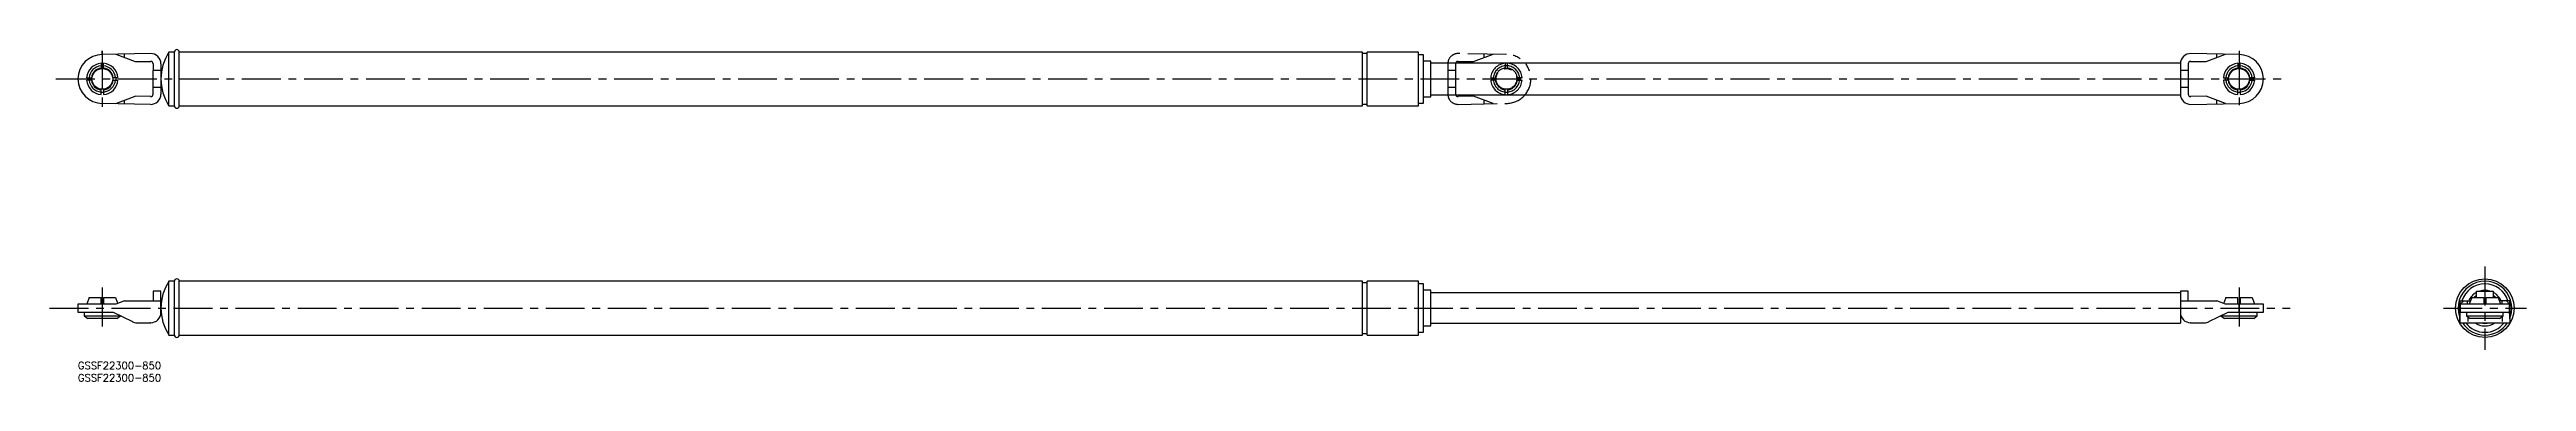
# Model space of a CAD drawing. Extents: x -12 to 1003, y -8 to 128.
import ezdxf

# ---------------------------------------------------------------- set-up
doc = ezdxf.new("R2010")
doc.units = 0
doc.header["$LTSCALE"] = 0.5
doc.linetypes.add('CENTER', pattern=[50.8, 31.75, -6.35, 6.35, -6.35])
doc.linetypes.add('PHANTOM', pattern=[63.5, 31.75, -6.35, 6.35, -6.35, 6.35, -6.35])
for name, color, linetype in [('MSM_CENTER', 1, 'CENTER'), ('MSM_CONTINUOUS', 7, 'CONTINUOUS'), ('MSM_IMAGINARY', 6, 'PHANTOM'), ('MSM_PART_NUMBER', 7, 'CONTINUOUS')]:
    doc.layers.add(name, color=color, linetype=linetype)
doc.styles.get("Standard").update_dxf_attribs({"font": 'txt.shx', "height": 3, "bigfont": 'bigfont.shx'})

msp = doc.modelspace()

# ---------------------------------------------------------------- linework, layer by layer
at = {"layer": 'MSM_CENTER'}
for p, q in [((10, 127.3), (10, 104.4)), ((885, 127.3), (885, 104.4)), ((-9, 115.8), (904.1, 115.8)), ((985.7, 39), (985.7, 5)), ((-11.6, 22), (905.9, 22)), ((10, 30.4), (10, 13.8)), ((885, 30.4), (885, 13.8)), ((968.7, 22), (1002.7, 22))]:
    msp.add_line(p, q, dxfattribs=at)
at = {"layer": 'MSM_CONTINUOUS'}
for p, q in [((9.5, 122.2), (9.5, 120)), ((10, 125.8), (10, 127.3)), ((29.7, 126.2), (10, 125.8)), ((10.5, 120), (10.5, 122.2)), ((15.5, 125.9), (23.5, 122.9)), ((19.1, 124.6), (19.1, 126)), ((23.5, 122.9), (29.8, 123)), ((30.8, 122), (30.8, 119.3)), ((34, 122), (34, 109.6)), ((39.5, 126.8), (37.3, 126.8)), ((37.3, 104.8), (37.3, 126.8)), ((39.5, 104.8), (39.5, 126.8)), ((526.1, 126.8), (41.5, 126.8)), ((41.5, 104.8), (41.5, 126.8)), ((526.1, 104.8), (526.1, 126.8)), ((528, 126.2), (526.1, 126.2)), ((549, 126.8), (528, 126.8)), ((528, 104.8), (528, 126.8)), ((549, 104.8), (549, 126.8)), ((551, 125.7), (549, 125.7)), ((551, 105.9), (551, 125.7)), ((554, 123.1), (551, 123.1)), ((554, 108.5), (554, 123.1)), ((861, 122.3), (554, 122.3)), ((861, 122.3), (861, 109.3)), ((864.2, 122), (864.2, 109.6)), ((865.2, 123), (871.5, 122.9)), ((885, 125.8), (865.3, 126.2)), ((871.5, 122.9), (879.5, 125.9)), ((875.9, 124.6), (875.9, 126)), ((884.5, 122.2), (884.5, 120)), ((885.5, 120), (885.5, 122.2)), ((3.6, 116.3), (5.8, 116.3)), ((5.8, 115.3), (3.6, 115.3)), ((4.5, 115.8), (4.5, 116.3)), ((4.5, 115.3), (4.5, 115.8)), ((9.5, 121.3), (10, 121.3)), ((9.5, 109.4), (9.5, 111.6)), ((10, 121.3), (10.5, 121.3)), ((10.5, 111.6), (10.5, 109.4)), ((16.4, 116.3), (14.2, 116.3)), ((14.2, 115.3), (16.4, 115.3)), ((15.5, 116.3), (15.5, 115.8)), ((15.5, 115.8), (15.5, 115.3)), ((34, 119.3), (30.8, 119.3)), ((30.8, 112.3), (30.8, 119.3)), ((34, 112.3), (30.8, 112.3)), ((30.8, 109.6), (30.8, 112.3)), ((864.2, 119.3), (861, 119.3)), ((864.2, 112.3), (861, 112.3)), ((878.6, 116.3), (880.8, 116.3)), ((880.8, 115.3), (878.6, 115.3)), ((879.5, 115.8), (879.5, 116.3)), ((879.5, 115.3), (879.5, 115.8)), ((884.5, 121.3), (885, 121.3)), ((884.5, 109.4), (884.5, 111.6)), ((885, 121.3), (885.5, 121.3)), ((885.5, 111.6), (885.5, 109.4)), ((891.4, 116.3), (889.2, 116.3)), ((889.2, 115.3), (891.4, 115.3)), ((890.5, 116.3), (890.5, 115.8)), ((890.5, 115.8), (890.5, 115.3)), ((10, 110.3), (9.5, 110.3)), ((10.5, 110.3), (10, 110.3)), ((29.7, 105.4), (10, 105.8)), ((10, 105.8), (10, 104.4)), ((15.5, 105.7), (23.5, 108.7)), ((19.1, 105.6), (19.1, 107.1)), ((29.8, 108.6), (23.5, 108.7)), ((37.3, 104.8), (39.5, 104.8)), ((41.5, 104.8), (526.1, 104.8)), ((526.1, 105.5), (528, 105.5)), ((528, 104.8), (549, 104.8)), ((549, 105.9), (551, 105.9)), ((551, 108.5), (554, 108.5)), ((554, 109.3), (861, 109.3)), ((871.5, 108.7), (865.2, 108.6)), ((865.3, 105.4), (885, 105.8)), ((879.5, 105.7), (871.5, 108.7)), ((875.9, 105.6), (875.9, 107.1)), ((885, 110.3), (884.5, 110.3)), ((885.5, 110.3), (885, 110.3)), ((39.5, 33), (37.3, 33)), ((37.3, 11), (37.3, 33)), ((39.5, 11), (39.5, 33)), ((526.1, 33), (41.5, 33)), ((41.5, 11), (41.5, 33)), ((526.1, 11), (526.1, 33)), ((528, 32.3), (526.1, 32.3)), ((549, 33), (528, 33)), ((528, 11), (528, 33)), ((549, 11), (549, 33)), ((551, 31.9), (549, 31.9)), ((551, 12.1), (551, 31.9)), ((0, 23.6), (0, 20.4)), ((15.5, 23.6), (0, 23.6)), ((0, 20.4), (10, 20.4)), ((2.5, 20.4), (2.5, 18.8)), ((4.6, 26.4), (3.6, 23.6)), ((4.6, 26.4), (9.5, 26.4)), ((9.5, 23.6), (9.5, 26.4)), ((10, 20.4), (14.5, 20.4)), ((10.5, 26.4), (15.4, 26.4)), ((10.5, 26.4), (10.5, 23.6)), ((14.5, 20.4), (22.3, 16.5)), ((15.4, 26.4), (16.1, 24.5)), ((19.1, 25), (15.5, 23.6)), ((16.1, 24.5), (16.3, 23.9)), ((19.1, 25), (34, 25)), ((34, 29), (30.8, 29)), ((30.8, 29), (30.8, 25)), ((34, 20.2), (34, 29)), ((554, 29.3), (551, 29.3)), ((554, 14.7), (554, 29.3)), ((861, 28.2), (554, 28.2)), ((864.2, 29), (861, 29)), ((861, 29), (861, 15.8)), ((861, 25), (875.9, 25)), ((864.2, 25), (864.2, 29)), ((872.7, 16.5), (880.5, 20.4)), ((879.5, 23.6), (875.9, 25)), ((878.9, 24.5), (878.7, 23.9)), ((879.6, 26.4), (878.9, 24.5)), ((895, 23.6), (879.5, 23.6)), ((879.6, 26.4), (884.5, 26.4)), ((880.5, 20.4), (895, 20.4)), ((884.5, 23.6), (884.5, 26.4)), ((885, 20.4), (885, 23.6)), ((885.5, 26.4), (890.4, 26.4)), ((885.5, 26.4), (885.5, 23.6)), ((890.4, 26.4), (891.1, 24.5)), ((891.1, 24.5), (891.4, 23.6)), ((892.5, 18.8), (892.5, 20.4)), ((895, 20.4), (895, 23.6)), ((975.3, 25), (975.3, 16)), ((975.3, 25), (979.8, 25)), ((975.6, 23.6), (975.5, 25)), ((975.5, 16.5), (975.6, 20.4)), ((977, 25), (975.6, 23.6)), ((995.8, 23.6), (975.6, 23.6)), ((975.6, 20.4), (995.8, 20.4)), ((975.7, 20.4), (975.7, 23.6)), ((978.2, 20.4), (978.2, 18.8)), ((978.6, 23.6), (978.6, 25)), ((980.3, 26.4), (979.3, 23.6)), ((980.3, 26.4), (985.2, 26.4)), ((982.2, 26.4), (982.2, 29)), ((982.2, 29), (989.2, 29)), ((985.2, 26.4), (985.2, 23.6)), ((986.2, 26.4), (991.1, 26.4)), ((986.2, 23.6), (986.2, 26.4)), ((989.2, 26.4), (989.2, 29)), ((991.1, 26.4), (992.1, 23.6)), ((996.1, 25), (991.6, 25)), ((992.8, 23.6), (992.8, 25)), ((993.2, 18.8), (993.2, 20.4)), ((994.5, 25), (995.8, 23.6)), ((995.7, 20.4), (995.7, 23.6)), ((995.8, 23.6), (995.9, 25)), ((996, 16.5), (995.8, 20.4)), ((996.1, 16), (996.1, 25)), ((996.1, 25), (996.1, 25)), ((2.5, 18.8), (4, 17.8)), ((2.5, 18.8), (17.5, 18.8)), ((16, 17.8), (4, 17.8)), ((16, 17.8), (17.5, 18.8)), ((17.5, 18.8), (17.5, 18.9)), ((24.2, 16), (29.7, 16)), ((29.8, 16), (29.7, 16)), ((37.3, 11), (39.5, 11)), ((41.5, 11), (526.1, 11)), ((526.1, 11.6), (528, 11.6)), ((528, 11), (549, 11)), ((549, 12.1), (551, 12.1)), ((551, 14.7), (554, 14.7)), ((554, 15.8), (861, 15.8)), ((865.3, 16), (865.2, 16)), ((865.3, 16), (870.8, 16)), ((877.5, 18.9), (877.5, 18.8)), ((877.5, 18.8), (879, 17.8)), ((877.5, 18.8), (892.5, 18.8)), ((891, 17.8), (879, 17.8)), ((891, 17.8), (892.5, 18.8)), ((975.3, 16), (996.1, 16)), ((975.3, 16), (975.3, 16)), ((975.4, 16.2), (975.4, 16.3)), ((975.4, 16.3), (975.4, 16.3)), ((975.4, 16.3), (975.4, 16.3)), ((975.4, 16.3), (975.5, 16.3)), ((975.4, 16.1), (975.4, 16.2)), ((975.4, 16.2), (975.4, 16.2)), ((975.4, 16.2), (975.4, 16.2)), ((975.4, 16), (975.4, 16.1)), ((975.4, 16.1), (975.4, 16.1)), ((975.4, 16.1), (975.4, 16.1)), ((975.4, 16.1), (975.4, 16.1)), ((975.4, 16.1), (975.4, 16.1)), ((975.4, 16.1), (975.4, 16.1)), ((975.4, 16), (975.4, 16)), ((975.4, 16), (975.4, 16)), ((975.4, 16), (975.4, 16)), ((975.4, 16), (975.4, 16)), ((975.4, 16), (975.4, 16)), ((975.4, 16), (975.4, 16)), ((975.4, 16), (975.4, 16)), ((975.5, 16.4), (975.5, 16.5)), ((975.5, 16.3), (975.5, 16.4)), ((975.5, 16.4), (975.5, 16.4)), ((978.2, 18.8), (979.7, 17.8)), ((978.2, 18.8), (993.2, 18.8)), ((978.7, 18.4), (978.7, 16.5)), ((991.7, 17.8), (979.7, 17.8)), ((991.7, 17.8), (993.2, 18.8)), ((992.7, 18.4), (992.8, 16.5)), ((996, 16.5), (996, 16.4)), ((996, 16.4), (996, 16.4)), ((996, 16.4), (996, 16.3)), ((996, 16.3), (996, 16.3)), ((996, 16.3), (996, 16.3)), ((996, 16.3), (996, 16.3)), ((996, 16.3), (996, 16.2)), ((996, 16.2), (996, 16.2)), ((996, 16.2), (996, 16.2)), ((996, 16.2), (996, 16.1)), ((996, 16.1), (996, 16.1)), ((996, 16.1), (996, 16.1)), ((996, 16.1), (996, 16.1)), ((996, 16.1), (996, 16.1)), ((996, 16.1), (996, 16.1)), ((996, 16.1), (996, 16)), ((996, 16), (996, 16)), ((996, 16), (996, 16)), ((996, 16), (996, 16)), ((996, 16), (996, 16)), ((996, 16), (996, 16)), ((996, 16), (996, 16)), ((996, 16), (996, 16)), ((996.1, 16), (996.1, 16))]:
    msp.add_line(p, q, dxfattribs=at)
for centre, radius in [((10, 115.8), 4.25), ((885, 115.8), 4.25), ((985.7, 22), 12)]:
    msp.add_circle(centre, radius, dxfattribs=at)
for centre, radius, start, end in [((10, 115.8), 10, 90, 270), ((10, 115.8), 6.44, 94.4541, 175.5459), ((10, 115.8), 6.44, 4.4541, 85.5459), ((29.8, 122), 4.2, 0, 91.1935), ((29.8, 122), 1, 0, 91.1935), ((54, 115.8), 20, 146.633, 213.367), ((40.5, 126.8), 1, 0, 180), ((865.2, 122), 4.2, 88.8065, 180), ((865.2, 122), 1, 88.8065, 180), ((885, 115.8), 6.44, 94.4541, 175.5459), ((885, 115.8), 10, 270, 90), ((885, 115.8), 6.44, 4.4541, 85.5459), ((10, 115.8), 6.44, 184.4541, 265.5459), ((10, 115.8), 5.4, 95.3128, 174.6872), ((10, 115.8), 5.4, 185.3128, 264.6872), ((10, 115.8), 4.5, 96.3794, 173.6206), ((10, 115.8), 4.5, 186.3794, 263.6206), ((10, 115.8), 5.4, 5.3128, 84.6872), ((10, 115.8), 4.5, 6.3794, 83.6206), ((10, 115.8), 4.5, 276.3794, 353.6206), ((10, 115.8), 5.4, 275.3128, 354.6872), ((10, 115.8), 6.44, 274.4541, 355.5459), ((885, 115.8), 6.44, 184.4541, 265.5459), ((885, 115.8), 5.4, 95.3128, 174.6872), ((885, 115.8), 5.4, 185.3128, 264.6872), ((885, 115.8), 4.5, 96.3794, 173.6206), ((885, 115.8), 4.5, 186.3794, 263.6206), ((885, 115.8), 5.4, 5.3128, 84.6872), ((885, 115.8), 4.5, 6.3794, 83.6206), ((885, 115.8), 4.5, 276.3794, 353.6206), ((885, 115.8), 5.4, 275.3128, 354.6872), ((885, 115.8), 6.44, 274.4541, 355.5459), ((29.8, 109.6), 4.2, 268.8065, 0), ((29.8, 109.6), 1, 268.8065, 0), ((40.5, 104.8), 1, 180, 0), ((865.2, 109.6), 4.2, 180, 271.1935), ((865.2, 109.6), 1, 180, 271.1935), ((54, 22), 20, 146.633, 213.367), ((40.5, 33), 1, 0, 180), ((985.7, 22), 11, 341.1749, 198.8251), ((985.7, 22), 9.9, 17.6397, 162.3603), ((985.7, 22), 7.3, 118.6496, 155.7349), ((985.7, 22), 6.25, 124.0558, 135.2512), ((985.7, 22), 7.3, 73.517, 106.483), ((985.7, 22), 7.3, 24.2651, 61.3504), ((985.7, 22), 6.25, 44.7488, 55.9442), ((24.2, 20.2), 4.2, 243.0341, 270), ((29.8, 20.2), 4.2, 270, 0), ((40.5, 11), 1, 180, 0), ((865.2, 20.2), 4.2, 180, 270), ((870.8, 20.2), 4.2, 270, 296.9659), ((985.7, 22), 11, 213.0557, 326.9443), ((985.7, 22), 9.9, 217.3052, 322.6948), ((985.7, 22), 7.3, 235.2772, 304.7228), ((985.7, 22), 6.25, 253.7398, 286.2602)]:
    msp.add_arc(centre, radius, start, end, dxfattribs=at)
at = {"layer": 'MSM_IMAGINARY'}
for p, q in [((561, 122), (561, 109.6)), ((564.2, 122), (564.2, 109.6)), ((565.2, 123), (571.5, 122.9)), ((585, 125.8), (565.3, 126.2)), ((571.5, 122.9), (579.5, 125.9)), ((575.9, 124.6), (575.9, 126)), ((584.5, 122.2), (584.5, 120)), ((585.5, 120), (585.5, 122.2)), ((564.2, 119.3), (561, 119.3)), ((564.2, 112.3), (561, 112.3)), ((578.6, 116.3), (580.8, 116.3)), ((580.8, 115.3), (578.6, 115.3)), ((579.5, 115.8), (579.5, 116.3)), ((579.5, 115.3), (579.5, 115.8)), ((584.5, 121.3), (585, 121.3)), ((584.5, 109.4), (584.5, 111.6)), ((585, 121.3), (585.5, 121.3)), ((585.5, 111.6), (585.5, 109.4)), ((591.4, 116.3), (589.2, 116.3)), ((589.2, 115.3), (591.4, 115.3)), ((590.5, 116.3), (590.5, 115.8)), ((590.5, 115.8), (590.5, 115.3)), ((571.5, 108.7), (565.2, 108.6)), ((565.3, 105.4), (585, 105.8)), ((579.5, 105.7), (571.5, 108.7)), ((575.9, 105.6), (575.9, 107.1)), ((585, 110.3), (584.5, 110.3)), ((585.5, 110.3), (585, 110.3))]:
    msp.add_line(p, q, dxfattribs=at)
msp.add_circle((585, 115.8), 4.25, dxfattribs=at)
for centre, radius, start, end in [((565.2, 122), 4.2, 88.8065, 180), ((565.2, 122), 1, 88.8065, 180), ((585, 115.8), 6.44, 94.4541, 175.5459), ((585, 115.8), 10, 270, 90), ((585, 115.8), 6.44, 4.4541, 85.5459), ((585, 115.8), 6.44, 184.4541, 265.5459), ((585, 115.8), 5.4, 95.3128, 174.6872), ((585, 115.8), 5.4, 185.3128, 264.6872), ((585, 115.8), 4.5, 96.3794, 173.6206), ((585, 115.8), 4.5, 186.3794, 263.6206), ((585, 115.8), 5.4, 5.3128, 84.6872), ((585, 115.8), 4.5, 6.3794, 83.6206), ((585, 115.8), 4.5, 276.3794, 353.6206), ((585, 115.8), 5.4, 275.3128, 354.6872), ((585, 115.8), 6.44, 274.4541, 355.5459), ((565.2, 109.6), 4.2, 180, 271.1935), ((565.2, 109.6), 1, 180, 271.1935)]:
    msp.add_arc(centre, radius, start, end, dxfattribs=at)

# ---------------------------------------------------------------- texts
at = {"layer": 'MSM_PART_NUMBER', "char_height": 3, "width": 121.094, "attachment_point": 1}
for insert in [(0, 0), (0, -5)]:
    msp.add_mtext('{GSSF22300-850}', dxfattribs=dict(at, insert=insert))

doc.saveas('drawing.dxf')
